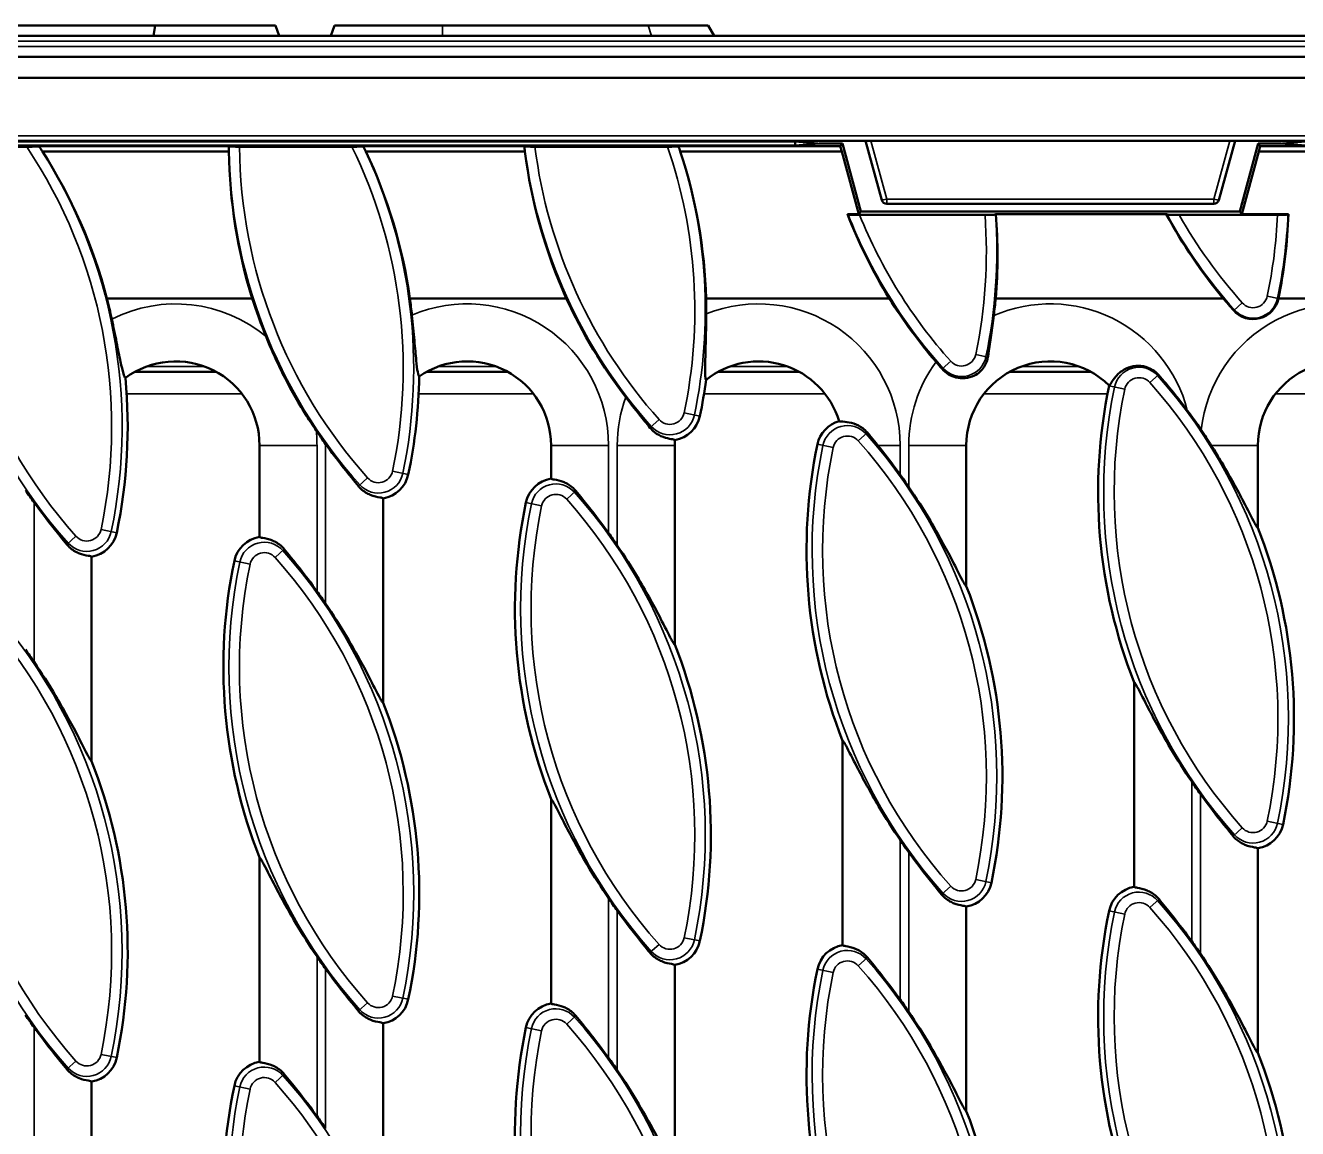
# Model space of a CAD drawing. Header units: millimetres. Extents: x 0 to 1485, y 0 to 1050.
# Drawn here: x 1100.9 to 1222.1, y 471.1 to 576.2 of the extents above; entities that cross this region are included whole.
import ezdxf

# ---------------------------------------------------------------- set-up
doc = ezdxf.new("R2010")
doc.units = ezdxf.units.MM
doc.header["$LTSCALE"] = 2.5
doc.layers.add('Sichtbar (ISO)', color=7, linetype='Continuous', lineweight=50)
doc.layers.add('Sichtbar schmal (ISO)', color=7, linetype='Continuous', lineweight=35)

msp = doc.modelspace()

# ---------------------------------------------------------------- linework, layer by layer
at = {"layer": 'Sichtbar (ISO)'}
for p, q in [((1124.731, 576.179), (1088.687, 576.179)), ((1113.11, 575.179), (1113.261, 576.179)), ((1125.095, 575.179), (1124.731, 576.179)), ((1129.99, 575.179), (1130.354, 576.179)), ((1165.948, 576.179), (1130.354, 576.179)), ((1166.537, 575.179), (1165.948, 576.179)), ((1448.542, 575.179), (448.542, 575.179)), ((1448.542, 573.179), (448.542, 573.179)), ((1448.542, 571.179), (448.542, 571.179)), ((1021.805, 565.179), (1181.279, 565.179)), ((1056.564, 565.127), (1174.233, 565.127)), ((1174.233, 564.732), (1174.233, 565.127)), ((1174.233, 565.127), (1176.41, 564.929)), ((1176.542, 564.941), (1174.233, 564.732)), ((1178.743, 564.941), (1176.542, 564.941)), ((1178.743, 564.941), (1178.542, 564.679)), ((1180.485, 558.441), (1178.743, 564.941)), ((1182.487, 559.546), (1180.933, 565.179)), ((1181.44, 565.18), (1215.645, 565.18)), ((1216.151, 565.179), (1214.597, 559.546)), ((1215.805, 565.179), (1375.279, 565.179)), ((1218.341, 564.941), (1216.599, 558.441)), ((1220.542, 564.941), (1218.341, 564.941)), ((1218.341, 564.941), (1218.542, 564.679)), ((1222.852, 564.732), (1220.542, 564.941)), ((1220.675, 564.929), (1222.852, 565.127)), ((1174.233, 564.732), (1028.852, 564.732)), ((1101.034, 564.627), (1093.793, 564.627)), ((1102.202, 564.679), (1102.196, 564.675)), ((1120.294, 564.679), (1102.202, 564.679)), ((1102.523, 564.179), (1120.301, 564.179)), ((1120.302, 564.675), (1120.294, 564.679)), ((1132.009, 564.627), (1121.298, 564.627)), ((1133.099, 564.679), (1133.093, 564.675)), ((1148.431, 564.679), (1133.099, 564.679)), ((1133.335, 564.179), (1148.495, 564.179)), ((1148.439, 564.675), (1148.431, 564.679)), ((1162.088, 564.627), (1149.449, 564.627)), ((1163.13, 564.679), (1163.124, 564.675)), ((1178.542, 564.679), (1163.13, 564.679)), ((1163.295, 564.179), (1178.676, 564.179)), ((1178.542, 564.679), (1178.676, 564.179)), ((1178.676, 564.179), (1180.301, 558.202)), ((1216.783, 558.202), (1218.408, 564.179)), ((1218.408, 564.179), (1218.542, 564.679)), ((1218.408, 564.179), (1315.829, 564.179)), ((1218.542, 564.679), (1316.052, 564.679)), ((1182.969, 559.179), (1214.115, 559.179)), ((1179.222, 558.202), (1180.301, 558.202)), ((1180.301, 558.202), (1180.485, 558.441)), ((1192.327, 558.127), (1180.373, 558.127)), ((1216.599, 558.441), (1180.485, 558.441)), ((1193.33, 558.179), (1193.323, 558.175)), ((1209.6, 558.202), (1193.366, 558.202)), ((1209.666, 558.175), (1209.655, 558.179)), ((1220.188, 558.127), (1210.833, 558.127)), ((1216.599, 558.441), (1216.783, 558.202)), ((1216.783, 558.202), (1221.233, 558.202)), ((1221.233, 558.202), (1221.187, 558.175)), ((1108.669, 550.179), (1122.515, 550.179)), ((1137.537, 550.179), (1152.439, 550.179)), ((1165.756, 550.179), (1183.207, 550.179)), ((1193.343, 550.179), (1215.02, 550.179)), ((1220.292, 550.179), (1314.794, 550.179)), ((1111.336, 543.179), (1119.082, 543.179)), ((1139.114, 543.179), (1146.86, 543.179)), ((1166.891, 543.179), (1174.637, 543.179)), ((1194.669, 543.179), (1202.415, 543.179)), ((1123.209, 536.179), (1123.209, 527.452)), ((1150.987, 536.179), (1150.987, 533.007)), ((1162.764, 517.215), (1162.764, 536.179)), ((1190.542, 522.771), (1190.542, 536.179)), ((1218.32, 528.326), (1218.32, 536.179)), ((1134.987, 511.659), (1134.987, 531.129)), ((1107.209, 506.104), (1107.209, 525.573)), ((1206.542, 513.588), (1206.542, 494.118)), ((1178.764, 508.032), (1178.764, 488.563)), ((1150.987, 502.477), (1150.987, 483.007)), ((1123.209, 496.921), (1123.209, 477.452)), ((1218.32, 478.326), (1218.32, 497.796)), ((1190.542, 472.771), (1190.542, 492.24)), ((1162.764, 467.215), (1162.764, 486.685)), ((1134.987, 461.659), (1134.987, 481.129)), ((1107.209, 456.104), (1107.209, 475.573))]:
    msp.add_line(p, q, dxfattribs=at)
for centre, radius, start, end in [((1061.137, 537.968), 48.988, 32.34801, 33.04292), ((1169.28, 565.057), 48.988, 180.44209, 181.02694), ((1088.915, 543.523), 48.988, 24.93899, 25.58564), ((1197.058, 570.613), 48.988, 186.95694, 187.54645), ((1116.693, 549.079), 48.988, 17.95353, 18.56935), ((1182.969, 559.679), 0.5, 195.42277, 270), ((1214.115, 559.679), 0.5, 270, 344.57723), ((1061.137, 537.968), 49.075, 12.04481, 14.40825), ((1169.28, 565.057), 49.075, 197.64797, 202.17556), ((1088.915, 543.523), 49.075, 5.9238, 7.79471), ((1197.058, 570.613), 49.075, 204.60582, 217.44438), ((1116.693, 549.079), 49.075, 359.55224, 1.28461), ((1224.836, 576.168), 49.075, 211.97697, 220.75463), ((1144.471, 554.635), 49.075, 352.86321, 354.79115), ((1252.614, 581.724), 49.075, 219.9997, 221.785), ((1217.866, 550.673), 2.475, 221.785, 348.215), ((1172.249, 560.19), 49.075, 348.215, 348.22952), ((1115.209, 536.179), 8, 0, 126.65347), ((1142.987, 536.179), 8, 0, 124.79339), ((1170.764, 536.179), 8, 16.77438, 128.76618), ((1198.542, 536.179), 8, 45.45113, 180), ((1226.32, 536.179), 8, 52.77023, 180), ((1061.137, 537.968), 49.513, 348.215, 5.36497), ((1088.915, 543.523), 49.513, 348.215, 359.10369), ((1116.693, 549.079), 49.513, 348.215, 352.26714), ((1252.614, 531.724), 49.513, 168.215, 201.48707), ((1206.996, 541.241), 2.913, 167.32634, 168.215), ((1172.249, 510.19), 49.075, 34.02211, 36.68994), ((1162.311, 539.561), 2.913, 279.2831, 348.215), ((1179.218, 535.686), 2.913, 105.82209, 168.215), ((1169.28, 565.057), 49.075, 214.03523, 215.86531), ((1170.764, 536.179), 8, 176.36029, 180), ((1224.836, 526.168), 49.513, 168.215, 201.48707), ((1134.533, 534.006), 2.913, 278.9616, 348.215), ((1144.471, 504.635), 49.075, 34.18932, 35.86414), ((1151.44, 530.13), 2.913, 98.9616, 168.215), ((1141.502, 559.502), 49.075, 214.18932, 215.86414), ((1197.058, 520.613), 49.513, 168.215, 201.48707), ((1106.755, 528.45), 2.913, 278.9616, 348.215), ((1123.663, 524.575), 2.913, 98.9616, 168.215), ((1116.693, 499.079), 49.075, 34.18932, 35.86414), ((1172.249, 510.19), 49.513, 348.215, 21.48707), ((1169.28, 515.057), 49.513, 168.215, 201.48707), ((1144.471, 504.635), 49.513, 348.215, 21.48707), ((1088.915, 493.523), 49.075, 34.18932, 35.86414), ((1061.137, 487.968), 49.075, 34.18932, 35.86414), ((1116.693, 499.079), 49.513, 348.215, 21.48707), ((1088.915, 493.523), 49.513, 348.215, 21.48707), ((1061.137, 487.968), 49.513, 348.215, 21.48707), ((1252.614, 531.724), 49.075, 214.18932, 215.86414), ((1217.866, 500.673), 2.913, 278.9616, 348.215), ((1224.836, 526.168), 49.075, 214.18932, 215.86414), ((1190.089, 495.117), 2.913, 278.9616, 348.215), ((1206.996, 491.241), 2.913, 98.9616, 168.215), ((1197.058, 520.613), 49.075, 214.18932, 215.86414), ((1252.614, 481.724), 49.513, 168.215, 201.48707), ((1162.311, 489.561), 2.913, 278.9616, 348.215), ((1179.218, 485.686), 2.913, 98.9616, 168.215), ((1172.249, 460.19), 49.075, 34.18932, 35.86414), ((1169.28, 515.057), 49.075, 214.18932, 215.86414), ((1224.836, 476.168), 49.513, 168.215, 201.48707), ((1134.533, 484.006), 2.913, 278.9616, 348.215), ((1151.44, 480.13), 2.913, 98.9616, 168.215), ((1144.471, 454.635), 49.075, 34.18932, 35.86414), ((1141.502, 509.502), 49.075, 214.18932, 215.86414), ((1197.058, 470.613), 49.513, 168.215, 201.48707), ((1106.755, 478.45), 2.913, 278.9616, 348.215), ((1116.693, 449.079), 49.075, 34.18932, 35.86414), ((1172.249, 460.19), 49.513, 348.215, 21.48707), ((1123.663, 474.575), 2.913, 98.9616, 168.215), ((1169.28, 465.057), 49.513, 168.215, 200.35163), ((1144.471, 454.635), 49.513, 348.215, 21.48707), ((1088.915, 443.523), 49.075, 34.18932, 35.86414)]:
    msp.add_arc(centre, radius, start, end, dxfattribs=at)
for centre, major_axis, start_param, end_param in [((1061.137, 537.661), (0, 49.153), 4.9699083, 5.2822389), ((1169.28, 564.751), (0, -48.984), 4.7240639, 5.0144434), ((1088.915, 543.217), (0, 49.119), 4.8546212, 5.1533156), ((1197.058, 570.307), (0, -48.949), 4.8379018, 5.1361524), ((1116.693, 548.772), (0, 49.084), 4.7410569, 5.0316765), ((1224.836, 575.863), (0, -48.915), 5.0817922, 5.2651826), ((1144.471, 554.328), (0, 49.049), 4.6277026, 4.791444), ((1252.614, 581.418), (0, -48.88), 5.2073271, 5.4057186), ((1172.249, 559.884), (0, 49.014), 4.5130771, 4.6780611)]:
    msp.add_ellipse(centre, major_axis=major_axis, ratio=0.9999805, start_param=start_param, end_param=end_param, dxfattribs=at)
for points in [[(1181.279, 565.179), (1181.332, 565.179), (1181.387, 565.18), (1181.44, 565.18)], [(1215.645, 565.18), (1215.697, 565.18), (1215.752, 565.179), (1215.805, 565.179)], [(1180.373, 558.127), (1180.332, 558.127), (1180.288, 558.127), (1180.244, 558.127)], [(1188.239, 543.464), (1188.047, 543.684), (1187.854, 543.907), (1187.661, 544.131)], [(1208.85, 542.898), (1209.845, 541.778), (1210.745, 540.66), (1211.601, 539.512)], [(1212.923, 537.648), (1213.252, 537.161), (1213.573, 536.673), (1213.887, 536.179)], [(1129.601, 536.179), (1129.571, 536.221), (1129.54, 536.263), (1129.51, 536.305)]]:
    msp.add_open_spline(points, degree=3, dxfattribs=at)
for points, knots in [([(1102.196, 564.675), (1102.189, 564.67), (1102.164, 564.665), (1102.08, 564.654), (1101.992, 564.648), (1101.797, 564.639), (1101.653, 564.634), (1101.376, 564.629), (1101.191, 564.627), (1101.034, 564.627)], [0.00843358, 0.00843358, 0.00843358, 0.00843358, 0.03493873, 0.03493873, 0.07254379, 0.07254379, 0.11454317, 0.11454317, 0.16149492, 0.16149492, 0.16149492, 0.16149492]), ([(1121.298, 564.627), (1121.175, 564.627), (1121.03, 564.628), (1120.802, 564.633), (1120.679, 564.638), (1120.504, 564.647), (1120.422, 564.653), (1120.338, 564.664), (1120.311, 564.669), (1120.302, 564.675)], [0.44457958, 0.44457958, 0.44457958, 0.44457958, 0.48159077, 0.48159077, 0.51863535, 0.51863535, 0.55570978, 0.55570978, 0.58435615, 0.58435615, 0.58435615, 0.58435615]), ([(1133.093, 564.675), (1133.086, 564.67), (1133.061, 564.664), (1132.978, 564.654), (1132.893, 564.647), (1132.708, 564.638), (1132.573, 564.634), (1132.318, 564.628), (1132.151, 564.627), (1132.009, 564.627)], [0.00843613, 0.00843613, 0.00843613, 0.00843613, 0.03581919, 0.03581919, 0.07308382, 0.07308382, 0.11281589, 0.11281589, 0.15533066, 0.15533066, 0.15533066, 0.15533066]), ([(1149.449, 564.627), (1149.324, 564.627), (1149.178, 564.628), (1148.947, 564.633), (1148.822, 564.638), (1148.645, 564.647), (1148.562, 564.653), (1148.477, 564.664), (1148.449, 564.669), (1148.439, 564.675)], [0.44601918, 0.44601918, 0.44601918, 0.44601918, 0.4834233, 0.4834233, 0.52082212, 0.52082212, 0.5580742, 0.5580742, 0.58664246, 0.58664246, 0.58664246, 0.58664246]), ([(1163.124, 564.675), (1163.116, 564.669), (1163.091, 564.664), (1163.008, 564.654), (1162.925, 564.647), (1162.746, 564.638), (1162.618, 564.634), (1162.377, 564.628), (1162.221, 564.627), (1162.088, 564.627)], [0.00843851, 0.00843851, 0.00843851, 0.00843851, 0.03642267, 0.03642267, 0.07349263, 0.07349263, 0.11179397, 0.11179397, 0.15154273, 0.15154273, 0.15154273, 0.15154273]), ([(1180.244, 558.127), (1180.142, 558.128), (1180.037, 558.129), (1179.825, 558.134), (1179.69, 558.138), (1179.501, 558.147), (1179.412, 558.154), (1179.322, 558.164), (1179.292, 558.17), (1179.281, 558.175)], [0.47374256, 0.47374256, 0.47374256, 0.47374256, 0.50228384, 0.50228384, 0.54206107, 0.54206107, 0.58008593, 0.58008593, 0.60790764, 0.60790764, 0.60790764, 0.60790764]), ([(1193.323, 558.175), (1193.314, 558.169), (1193.288, 558.164), (1193.204, 558.153), (1193.122, 558.147), (1192.948, 558.138), (1192.825, 558.133), (1192.597, 558.128), (1192.451, 558.127), (1192.327, 558.127)], [0.00844319, 0.00844319, 0.00844319, 0.00844319, 0.0370523, 0.0370523, 0.07405661, 0.07405661, 0.111089, 0.111089, 0.14821782, 0.14821782, 0.14821782, 0.14821782]), ([(1210.833, 558.127), (1210.685, 558.127), (1210.51, 558.128), (1210.241, 558.134), (1210.097, 558.138), (1209.897, 558.148), (1209.803, 558.154), (1209.709, 558.164), (1209.679, 558.17), (1209.666, 558.175)], [0.47679973, 0.47679973, 0.47679973, 0.47679973, 0.52117816, 0.52117816, 0.56312573, 0.56312573, 0.60176508, 0.60176508, 0.62890765, 0.62890765, 0.62890765, 0.62890765]), ([(1221.187, 558.175), (1221.178, 558.169), (1221.151, 558.164), (1221.067, 558.153), (1220.984, 558.147), (1220.809, 558.138), (1220.685, 558.133), (1220.457, 558.128), (1220.311, 558.127), (1220.188, 558.127)], [0.00844532, 0.00844532, 0.00844532, 0.00844532, 0.03708472, 0.03708472, 0.07420155, 0.07420155, 0.11130863, 0.11130863, 0.14836656, 0.14836656, 0.14836656, 0.14836656]), ([(1109.132, 548.209), (1109.293, 547.454), (1109.448, 546.704), (1109.729, 545.316), (1109.855, 544.683), (1110.067, 543.686), (1110.156, 543.3), (1110.311, 542.773), (1110.377, 542.625), (1110.433, 542.597)], [-0.83944859, -0.83944859, -0.83944859, -0.83944859, -0.60828875, -0.60828875, -0.38181544, -0.38181544, -0.18495078, -0.18495078, 0, 0, 0, 0]), ([(1137.728, 548.588), (1137.771, 548.174), (1137.813, 547.761), (1137.891, 546.949), (1137.928, 546.551), (1138.027, 545.464), (1138.085, 544.813), (1138.186, 543.816), (1138.231, 543.436), (1138.324, 542.923), (1138.371, 542.779), (1138.422, 542.749)], [-0.84771575, -0.84771575, -0.84771575, -0.84771575, -0.72308485, -0.72308485, -0.59820571, -0.59820571, -0.36768635, -0.36768635, -0.17591504, -0.17591504, 0, 0, 0, 0]), ([(1165.767, 548.696), (1165.762, 548.169), (1165.755, 547.645), (1165.737, 546.624), (1165.725, 546.128), (1165.693, 544.912), (1165.673, 544.256), (1165.66, 543.342), (1165.66, 543.004), (1165.69, 542.565), (1165.715, 542.443), (1165.755, 542.417)], [-0.83977515, -0.83977515, -0.83977515, -0.83977515, -0.69544149, -0.69544149, -0.55146659, -0.55146659, -0.32238589, -0.32238589, -0.14930156, -0.14930156, 0, 0, 0, 0]), ([(1193.166, 548.538), (1193.087, 547.909), (1193.003, 547.283), (1192.833, 546.089), (1192.746, 545.519), (1192.639, 544.844), (1192.618, 544.718), (1192.598, 544.593)], [-0.53747528, -0.53747528, -0.53747528, -0.53747528, -0.384724, -0.384724, -0.23855347, -0.23855347, -0.2038888, -0.2038888, -0.2038888, -0.2038888]), ([(1128.612, 537.59), (1128.3, 538.051), (1127.994, 538.519), (1127.425, 539.419), (1127.156, 539.859), (1126.544, 540.9), (1126.217, 541.484), (1125.561, 542.725), (1125.256, 543.337), (1124.555, 544.825), (1124.186, 545.674), (1123.835, 546.534)], [-0.99820779, -0.99820779, -0.99820779, -0.99820779, -0.83331387, -0.83331387, -0.68274343, -0.68274343, -0.48216198, -0.48216198, -0.2785039, -0.2785039, 0, 0, 0, 0]), ([(1192.598, 544.593), (1192.575, 544.451), (1192.539, 544.309), (1192.429, 543.996), (1192.347, 543.823), (1192.134, 543.493), (1192.007, 543.34), (1191.694, 543.052), (1191.516, 542.93), (1191.043, 542.69), (1190.733, 542.603), (1190.132, 542.554), (1189.844, 542.577), (1189.321, 542.71), (1189.084, 542.808), (1188.631, 543.08), (1188.421, 543.254), (1188.239, 543.463), (1188.239, 543.463), (1188.239, 543.464)], [-0.72077192, -0.72077192, -0.72077192, -0.72077192, -0.66846767, -0.66846767, -0.60254602, -0.60254602, -0.53654415, -0.53654415, -0.46444917, -0.46444917, -0.35613306, -0.35613306, -0.2608584, -0.2608584, -0.17875873, -0.17875873, -0.09496697, -0.09496697, -0.09481806, -0.09481806, -0.09481806, -0.09481806]), ([(1204.154, 541.88), (1204.211, 541.9), (1204.285, 542.024), (1204.466, 542.314), (1204.599, 542.526), (1205.001, 542.985), (1205.257, 543.212), (1205.844, 543.546), (1206.142, 543.657), (1206.765, 543.768), (1207.09, 543.771), (1207.735, 543.648), (1208.042, 543.528), (1208.517, 543.224), (1208.695, 543.072), (1208.85, 542.898)], [-0.84787272, -0.84787272, -0.84787272, -0.84787272, -0.74628622, -0.74628622, -0.62471501, -0.62471501, -0.50102747, -0.50102747, -0.39652118, -0.39652118, -0.29431906, -0.29431906, -0.19487339, -0.19487339, -0.12467556, -0.12467556, -0.12467556, -0.12467556]), ([(1160.408, 537.861), (1160.084, 538.256), (1159.748, 538.67), (1158.973, 539.641), (1158.532, 540.205), (1158.095, 540.776)], [-0.38546058, -0.38546058, -0.38546058, -0.38546058, -0.2155039, -0.2155039, 0, 0, 0, 0]), ([(1178.424, 538.488), (1178.503, 538.447), (1178.703, 538.448), (1179.223, 538.403), (1179.52, 538.362), (1180.128, 538.156), (1180.414, 538.014), (1180.837, 537.692), (1180.988, 537.551), (1181.124, 537.389)], [-0.59336307, -0.59336307, -0.59336307, -0.59336307, -0.44532861, -0.44532861, -0.31559513, -0.31559513, -0.20247926, -0.20247926, -0.13438632, -0.13438632, -0.13438632, -0.13438632]), ([(1162.781, 536.687), (1162.732, 536.728), (1162.603, 536.752), (1162.229, 536.82), (1161.961, 536.87), (1161.388, 537.083), (1161.107, 537.228), (1160.685, 537.559), (1160.538, 537.702), (1160.408, 537.861)], [-0.5550887, -0.5550887, -0.5550887, -0.5550887, -0.44604874, -0.44604874, -0.31965446, -0.31965446, -0.20692981, -0.20692981, -0.13951763, -0.13951763, -0.13951763, -0.13951763]), ([(1181.124, 537.389), (1181.246, 537.243), (1181.369, 537.095), (1181.699, 536.694), (1181.906, 536.439), (1182.114, 536.179)], [-0.16398757, -0.16398757, -0.16398757, -0.16398757, -0.10303818, -0.10303818, 0, 0, 0, 0]), ([(1132.624, 532.3), (1132.418, 532.549), (1132.207, 532.808), (1131.284, 533.946), (1130.549, 534.891), (1129.797, 535.91), (1129.699, 536.044), (1129.601, 536.179)], [0.63592099, 0.63592099, 0.63592099, 0.63592099, 0.73601981, 0.73601981, 1.06711662, 1.06711662, 1.11633714, 1.11633714, 1.11633714, 1.11633714]), ([(1182.114, 536.179), (1182.709, 535.434), (1183.311, 534.653), (1183.984, 533.741), (1184.113, 533.565), (1184.242, 533.386)], [0.79100906, 0.79100906, 0.79100906, 0.79100906, 1.06711662, 1.06711662, 1.13164015, 1.13164015, 1.13164015, 1.13164015]), ([(1213.887, 536.179), (1214.231, 535.639), (1214.57, 535.089), (1215.675, 533.232), (1216.382, 531.927), (1217.335, 530.086), (1217.735, 529.279), (1218.074, 528.658), (1218.148, 528.529), (1218.259, 528.365), (1218.298, 528.324), (1218.32, 528.326)], [3.7439452, 3.7439452, 3.7439452, 3.7439452, 3.9247289, 3.9247289, 4.355561, 4.355561, 4.6258932, 4.6258932, 4.7021961, 4.7021961, 4.7731285, 4.7731285, 4.7731285, 4.7731285]), ([(1134.987, 531.129), (1134.944, 531.164), (1134.837, 531.188), (1134.447, 531.261), (1134.117, 531.32), (1133.617, 531.53), (1133.465, 531.605), (1133.157, 531.797), (1133.002, 531.916), (1132.783, 532.121), (1132.702, 532.206), (1132.624, 532.3)], [1.75499496, 1.75499496, 1.75499496, 1.75499496, 1.89264701, 1.89264701, 2.07209446, 2.07209446, 2.13653076, 2.13653076, 2.20096706, 2.20096706, 2.2396712, 2.2396712, 2.2396712, 2.2396712]), ([(1150.987, 533.007), (1151.029, 532.973), (1151.137, 532.948), (1151.527, 532.875), (1151.856, 532.816), (1152.356, 532.606), (1152.508, 532.531), (1152.816, 532.339), (1152.971, 532.221), (1153.19, 532.016), (1153.271, 531.93), (1153.349, 531.836)], [1.75499496, 1.75499496, 1.75499496, 1.75499496, 1.89264701, 1.89264701, 2.07209446, 2.07209446, 2.13653076, 2.13653076, 2.20096706, 2.20096706, 2.2396712, 2.2396712, 2.2396712, 2.2396712]), ([(1185.065, 532.211), (1185.76, 531.188), (1186.464, 530.084), (1187.897, 527.677), (1188.604, 526.372), (1189.557, 524.531), (1189.958, 523.723), (1190.296, 523.102), (1190.37, 522.974), (1190.481, 522.81), (1190.521, 522.769), (1190.542, 522.771)], [3.5624746, 3.5624746, 3.5624746, 3.5624746, 3.9247289, 3.9247289, 4.355561, 4.355561, 4.6258932, 4.6258932, 4.7021961, 4.7021961, 4.7731285, 4.7731285, 4.7731285, 4.7731285]), ([(1153.349, 531.836), (1153.555, 531.587), (1153.767, 531.329), (1154.69, 530.19), (1155.424, 529.245), (1156.206, 528.185), (1156.335, 528.009), (1156.464, 527.83)], [0.63592099, 0.63592099, 0.63592099, 0.63592099, 0.73601981, 0.73601981, 1.06711662, 1.06711662, 1.13164015, 1.13164015, 1.13164015, 1.13164015]), ([(1104.847, 526.745), (1104.641, 526.994), (1104.429, 527.252), (1103.506, 528.391), (1102.772, 529.335), (1101.989, 530.396), (1101.861, 530.572), (1101.732, 530.75)], [0.63592099, 0.63592099, 0.63592099, 0.63592099, 0.73601981, 0.73601981, 1.06711662, 1.06711662, 1.13164015, 1.13164015, 1.13164015, 1.13164015]), ([(1123.209, 527.452), (1123.252, 527.417), (1123.359, 527.393), (1123.749, 527.319), (1124.078, 527.261), (1124.578, 527.051), (1124.73, 526.976), (1125.038, 526.783), (1125.193, 526.665), (1125.412, 526.46), (1125.493, 526.374), (1125.571, 526.28)], [1.75499496, 1.75499496, 1.75499496, 1.75499496, 1.89264701, 1.89264701, 2.07209446, 2.07209446, 2.13653076, 2.13653076, 2.20096706, 2.20096706, 2.2396712, 2.2396712, 2.2396712, 2.2396712]), ([(1107.209, 525.573), (1107.166, 525.608), (1107.059, 525.632), (1106.669, 525.706), (1106.34, 525.764), (1105.84, 525.975), (1105.688, 526.049), (1105.38, 526.242), (1105.224, 526.36), (1105.006, 526.565), (1104.924, 526.651), (1104.847, 526.745)], [1.75499496, 1.75499496, 1.75499496, 1.75499496, 1.89264701, 1.89264701, 2.07209446, 2.07209446, 2.13653076, 2.13653076, 2.20096706, 2.20096706, 2.2396712, 2.2396712, 2.2396712, 2.2396712]), ([(1125.571, 526.28), (1125.777, 526.031), (1125.989, 525.773), (1126.912, 524.635), (1127.646, 523.69), (1128.428, 522.629), (1128.557, 522.453), (1128.686, 522.275)], [0.63592099, 0.63592099, 0.63592099, 0.63592099, 0.73601981, 0.73601981, 1.06711662, 1.06711662, 1.13164015, 1.13164015, 1.13164015, 1.13164015]), ([(1157.287, 526.656), (1157.982, 525.632), (1158.687, 524.529), (1160.119, 522.121), (1160.827, 520.816), (1161.779, 518.975), (1162.18, 518.167), (1162.519, 517.546), (1162.592, 517.418), (1162.703, 517.254), (1162.743, 517.213), (1162.764, 517.215)], [3.5624746, 3.5624746, 3.5624746, 3.5624746, 3.9247289, 3.9247289, 4.355561, 4.355561, 4.6258932, 4.6258932, 4.7021961, 4.7021961, 4.7731285, 4.7731285, 4.7731285, 4.7731285]), ([(1129.509, 521.1), (1130.205, 520.077), (1130.909, 518.973), (1132.342, 516.566), (1133.049, 515.261), (1134.001, 513.419), (1134.402, 512.612), (1134.741, 511.991), (1134.814, 511.863), (1134.926, 511.699), (1134.965, 511.658), (1134.987, 511.659)], [3.5624746, 3.5624746, 3.5624746, 3.5624746, 3.9247289, 3.9247289, 4.355561, 4.355561, 4.6258932, 4.6258932, 4.7021961, 4.7021961, 4.7731285, 4.7731285, 4.7731285, 4.7731285]), ([(1101.732, 515.545), (1102.427, 514.521), (1103.131, 513.418), (1104.564, 511.01), (1105.271, 509.705), (1106.224, 507.864), (1106.624, 507.056), (1106.963, 506.435), (1107.037, 506.307), (1107.148, 506.143), (1107.187, 506.102), (1107.209, 506.104)], [3.5624746, 3.5624746, 3.5624746, 3.5624746, 3.9247289, 3.9247289, 4.355561, 4.355561, 4.6258932, 4.6258932, 4.7021961, 4.7021961, 4.7731285, 4.7731285, 4.7731285, 4.7731285]), ([(1212.019, 504.147), (1211.324, 505.171), (1210.62, 506.274), (1209.187, 508.682), (1208.48, 509.987), (1207.528, 511.828), (1207.127, 512.635), (1206.788, 513.256), (1206.714, 513.385), (1206.603, 513.549), (1206.564, 513.59), (1206.542, 513.588)], [3.5624746, 3.5624746, 3.5624746, 3.5624746, 3.9247289, 3.9247289, 4.355561, 4.355561, 4.6258932, 4.6258932, 4.7021961, 4.7021961, 4.7731285, 4.7731285, 4.7731285, 4.7731285]), ([(1184.242, 498.592), (1183.546, 499.615), (1182.842, 500.719), (1181.41, 503.126), (1180.702, 504.431), (1179.75, 506.272), (1179.349, 507.08), (1179.01, 507.701), (1178.937, 507.829), (1178.826, 507.993), (1178.786, 508.034), (1178.764, 508.032)], [3.5624746, 3.5624746, 3.5624746, 3.5624746, 3.9247289, 3.9247289, 4.355561, 4.355561, 4.6258932, 4.6258932, 4.7021961, 4.7021961, 4.7731285, 4.7731285, 4.7731285, 4.7731285]), ([(1215.958, 498.967), (1215.752, 499.216), (1215.54, 499.474), (1214.617, 500.613), (1213.883, 501.558), (1213.1, 502.618), (1212.972, 502.794), (1212.843, 502.973)], [0.63592099, 0.63592099, 0.63592099, 0.63592099, 0.73601981, 0.73601981, 1.06711662, 1.06711662, 1.13164015, 1.13164015, 1.13164015, 1.13164015]), ([(1156.464, 493.036), (1155.769, 494.059), (1155.064, 495.163), (1153.632, 497.571), (1152.924, 498.876), (1151.972, 500.717), (1151.571, 501.524), (1151.232, 502.145), (1151.159, 502.274), (1151.048, 502.438), (1151.008, 502.478), (1150.987, 502.477)], [3.5624746, 3.5624746, 3.5624746, 3.5624746, 3.9247289, 3.9247289, 4.355561, 4.355561, 4.6258932, 4.6258932, 4.7021961, 4.7021961, 4.7731285, 4.7731285, 4.7731285, 4.7731285]), ([(1218.32, 497.796), (1218.277, 497.83), (1218.17, 497.855), (1217.78, 497.928), (1217.451, 497.987), (1216.951, 498.197), (1216.799, 498.272), (1216.491, 498.464), (1216.335, 498.582), (1216.117, 498.787), (1216.035, 498.873), (1215.958, 498.967)], [1.75499496, 1.75499496, 1.75499496, 1.75499496, 1.89264701, 1.89264701, 2.07209446, 2.07209446, 2.13653076, 2.13653076, 2.20096706, 2.20096706, 2.2396712, 2.2396712, 2.2396712, 2.2396712]), ([(1128.686, 487.481), (1127.991, 488.504), (1127.287, 489.607), (1125.854, 492.015), (1125.147, 493.32), (1124.194, 495.161), (1123.793, 495.969), (1123.455, 496.59), (1123.381, 496.718), (1123.27, 496.882), (1123.231, 496.923), (1123.209, 496.921)], [3.5624746, 3.5624746, 3.5624746, 3.5624746, 3.9247289, 3.9247289, 4.355561, 4.355561, 4.6258932, 4.6258932, 4.7021961, 4.7021961, 4.7731285, 4.7731285, 4.7731285, 4.7731285]), ([(1188.18, 493.411), (1187.974, 493.661), (1187.762, 493.919), (1186.839, 495.057), (1186.105, 496.002), (1185.323, 497.062), (1185.194, 497.238), (1185.065, 497.417)], [0.63592099, 0.63592099, 0.63592099, 0.63592099, 0.73601981, 0.73601981, 1.06711662, 1.06711662, 1.13164015, 1.13164015, 1.13164015, 1.13164015]), ([(1190.542, 492.24), (1190.499, 492.275), (1190.392, 492.299), (1190.002, 492.373), (1189.673, 492.431), (1189.173, 492.641), (1189.021, 492.716), (1188.713, 492.908), (1188.558, 493.027), (1188.339, 493.232), (1188.258, 493.317), (1188.18, 493.411)], [1.75499496, 1.75499496, 1.75499496, 1.75499496, 1.89264701, 1.89264701, 2.07209446, 2.07209446, 2.13653076, 2.13653076, 2.20096706, 2.20096706, 2.2396712, 2.2396712, 2.2396712, 2.2396712]), ([(1206.542, 494.118), (1206.585, 494.084), (1206.692, 494.059), (1207.082, 493.986), (1207.411, 493.927), (1207.912, 493.717), (1208.064, 493.642), (1208.371, 493.45), (1208.527, 493.332), (1208.745, 493.127), (1208.827, 493.041), (1208.905, 492.947)], [1.75499496, 1.75499496, 1.75499496, 1.75499496, 1.89264701, 1.89264701, 2.07209446, 2.07209446, 2.13653076, 2.13653076, 2.20096706, 2.20096706, 2.2396712, 2.2396712, 2.2396712, 2.2396712]), ([(1208.905, 492.947), (1209.111, 492.698), (1209.322, 492.44), (1210.245, 491.301), (1210.98, 490.356), (1211.762, 489.296), (1211.89, 489.12), (1212.019, 488.942)], [0.63592099, 0.63592099, 0.63592099, 0.63592099, 0.73601981, 0.73601981, 1.06711662, 1.06711662, 1.13164015, 1.13164015, 1.13164015, 1.13164015]), ([(1160.402, 487.856), (1160.196, 488.105), (1159.984, 488.363), (1159.062, 489.502), (1158.327, 490.447), (1157.545, 491.507), (1157.416, 491.683), (1157.287, 491.861)], [0.63592099, 0.63592099, 0.63592099, 0.63592099, 0.73601981, 0.73601981, 1.06711662, 1.06711662, 1.13164015, 1.13164015, 1.13164015, 1.13164015]), ([(1178.764, 488.563), (1178.807, 488.528), (1178.914, 488.504), (1179.304, 488.43), (1179.634, 488.372), (1180.134, 488.162), (1180.286, 488.087), (1180.594, 487.895), (1180.749, 487.776), (1180.968, 487.571), (1181.049, 487.485), (1181.127, 487.392)], [1.75499496, 1.75499496, 1.75499496, 1.75499496, 1.89264701, 1.89264701, 2.07209446, 2.07209446, 2.13653076, 2.13653076, 2.20096706, 2.20096706, 2.2396712, 2.2396712, 2.2396712, 2.2396712]), ([(1162.764, 486.685), (1162.722, 486.719), (1162.614, 486.744), (1162.225, 486.817), (1161.895, 486.875), (1161.395, 487.086), (1161.243, 487.16), (1160.935, 487.353), (1160.78, 487.471), (1160.561, 487.676), (1160.48, 487.762), (1160.402, 487.856)], [1.75499496, 1.75499496, 1.75499496, 1.75499496, 1.89264701, 1.89264701, 2.07209446, 2.07209446, 2.13653076, 2.13653076, 2.20096706, 2.20096706, 2.2396712, 2.2396712, 2.2396712, 2.2396712]), ([(1181.127, 487.392), (1181.333, 487.142), (1181.545, 486.884), (1182.467, 485.746), (1183.202, 484.801), (1183.984, 483.741), (1184.113, 483.565), (1184.242, 483.386)], [0.63592099, 0.63592099, 0.63592099, 0.63592099, 0.73601981, 0.73601981, 1.06711662, 1.06711662, 1.13164015, 1.13164015, 1.13164015, 1.13164015]), ([(1212.843, 487.767), (1213.538, 486.743), (1214.242, 485.64), (1215.675, 483.232), (1216.382, 481.927), (1217.335, 480.086), (1217.735, 479.279), (1218.074, 478.658), (1218.148, 478.529), (1218.259, 478.365), (1218.298, 478.324), (1218.32, 478.326)], [3.5624746, 3.5624746, 3.5624746, 3.5624746, 3.9247289, 3.9247289, 4.355561, 4.355561, 4.6258932, 4.6258932, 4.7021961, 4.7021961, 4.7731285, 4.7731285, 4.7731285, 4.7731285]), ([(1132.624, 482.3), (1132.418, 482.549), (1132.207, 482.808), (1131.284, 483.946), (1130.549, 484.891), (1129.767, 485.951), (1129.639, 486.127), (1129.509, 486.306)], [0.63592099, 0.63592099, 0.63592099, 0.63592099, 0.73601981, 0.73601981, 1.06711662, 1.06711662, 1.13164015, 1.13164015, 1.13164015, 1.13164015]), ([(1150.987, 483.007), (1151.029, 482.973), (1151.137, 482.948), (1151.527, 482.875), (1151.856, 482.816), (1152.356, 482.606), (1152.508, 482.531), (1152.816, 482.339), (1152.971, 482.221), (1153.19, 482.016), (1153.271, 481.93), (1153.349, 481.836)], [1.75499496, 1.75499496, 1.75499496, 1.75499496, 1.89264701, 1.89264701, 2.07209446, 2.07209446, 2.13653076, 2.13653076, 2.20096706, 2.20096706, 2.2396712, 2.2396712, 2.2396712, 2.2396712]), ([(1134.987, 481.129), (1134.944, 481.164), (1134.837, 481.188), (1134.447, 481.261), (1134.117, 481.32), (1133.617, 481.53), (1133.465, 481.605), (1133.157, 481.797), (1133.002, 481.916), (1132.783, 482.121), (1132.702, 482.206), (1132.624, 482.3)], [1.75499496, 1.75499496, 1.75499496, 1.75499496, 1.89264701, 1.89264701, 2.07209446, 2.07209446, 2.13653076, 2.13653076, 2.20096706, 2.20096706, 2.2396712, 2.2396712, 2.2396712, 2.2396712]), ([(1153.349, 481.836), (1153.555, 481.587), (1153.767, 481.329), (1154.69, 480.19), (1155.424, 479.245), (1156.206, 478.185), (1156.335, 478.009), (1156.464, 477.83)], [0.63592099, 0.63592099, 0.63592099, 0.63592099, 0.73601981, 0.73601981, 1.06711662, 1.06711662, 1.13164015, 1.13164015, 1.13164015, 1.13164015]), ([(1185.065, 482.211), (1185.76, 481.188), (1186.464, 480.084), (1187.897, 477.677), (1188.604, 476.372), (1189.557, 474.531), (1189.958, 473.723), (1190.296, 473.102), (1190.37, 472.974), (1190.481, 472.81), (1190.521, 472.769), (1190.542, 472.771)], [3.5624746, 3.5624746, 3.5624746, 3.5624746, 3.9247289, 3.9247289, 4.355561, 4.355561, 4.6258932, 4.6258932, 4.7021961, 4.7021961, 4.7731285, 4.7731285, 4.7731285, 4.7731285]), ([(1104.847, 476.745), (1104.641, 476.994), (1104.429, 477.252), (1103.506, 478.391), (1102.772, 479.335), (1101.989, 480.396), (1101.861, 480.572), (1101.732, 480.75)], [0.63592099, 0.63592099, 0.63592099, 0.63592099, 0.73601981, 0.73601981, 1.06711662, 1.06711662, 1.13164015, 1.13164015, 1.13164015, 1.13164015]), ([(1107.209, 475.573), (1107.166, 475.608), (1107.059, 475.632), (1106.669, 475.706), (1106.34, 475.764), (1105.84, 475.975), (1105.688, 476.049), (1105.38, 476.242), (1105.224, 476.36), (1105.006, 476.565), (1104.924, 476.651), (1104.847, 476.745)], [1.75499496, 1.75499496, 1.75499496, 1.75499496, 1.89264701, 1.89264701, 2.07209446, 2.07209446, 2.13653076, 2.13653076, 2.20096706, 2.20096706, 2.2396712, 2.2396712, 2.2396712, 2.2396712]), ([(1123.209, 477.452), (1123.252, 477.417), (1123.359, 477.393), (1123.749, 477.319), (1124.078, 477.261), (1124.578, 477.051), (1124.73, 476.976), (1125.038, 476.783), (1125.193, 476.665), (1125.412, 476.46), (1125.493, 476.374), (1125.571, 476.28)], [1.75499496, 1.75499496, 1.75499496, 1.75499496, 1.89264701, 1.89264701, 2.07209446, 2.07209446, 2.13653076, 2.13653076, 2.20096706, 2.20096706, 2.2396712, 2.2396712, 2.2396712, 2.2396712]), ([(1157.287, 476.656), (1157.982, 475.632), (1158.687, 474.529), (1160.119, 472.121), (1160.827, 470.816), (1161.779, 468.975), (1162.18, 468.167), (1162.519, 467.546), (1162.592, 467.418), (1162.703, 467.254), (1162.743, 467.213), (1162.764, 467.215)], [3.5624746, 3.5624746, 3.5624746, 3.5624746, 3.9247289, 3.9247289, 4.355561, 4.355561, 4.6258932, 4.6258932, 4.7021961, 4.7021961, 4.7731285, 4.7731285, 4.7731285, 4.7731285]), ([(1125.571, 476.28), (1125.777, 476.031), (1125.989, 475.773), (1126.912, 474.635), (1127.646, 473.69), (1128.428, 472.629), (1128.557, 472.453), (1128.686, 472.275)], [0.63592099, 0.63592099, 0.63592099, 0.63592099, 0.73601981, 0.73601981, 1.06711662, 1.06711662, 1.13164015, 1.13164015, 1.13164015, 1.13164015])]:
    msp.add_open_spline(points, degree=3, knots=knots, dxfattribs=at)
for points, weights in [([(1179.281, 558.175), (1179.251, 558.188), (1179.222, 558.202)], [1, 1.00000007994, 1]), ([(1193.366, 558.202), (1193.348, 558.19), (1193.33, 558.179)], [1.00000143278, 1.00000076321, 1]), ([(1209.655, 558.179), (1209.628, 558.19), (1209.6, 558.202)], [1, 1.00000098271, 1.00000184436])]:
    msp.add_rational_spline(points, weights, degree=2, dxfattribs=at)
at = {"layer": 'Sichtbar schmal (ISO)'}
for p, q in [((1140.65, 575.179), (1140.65, 576.179)), ((1160.55, 575.179), (1160.225, 576.179)), ((448.542, 574.679), (1448.542, 574.679)), ((1448.542, 574.179), (448.542, 574.179)), ((448.542, 573.154), (1448.542, 573.154)), ((1448.542, 565.679), (448.542, 565.679)), ((1182.969, 559.636), (1181.44, 565.18)), ((1215.645, 565.18), (1214.115, 559.636)), ((1182.969, 559.636), (1182.969, 559.179)), ((1214.115, 559.636), (1182.969, 559.636)), ((1214.115, 559.179), (1214.115, 559.636)), ((1219.221, 550.39), (1220.289, 550.167)), ((1216.021, 549.023), (1216.834, 549.751)), ((1188.239, 543.464), (1189.057, 544.195)), ((1191.443, 544.834), (1192.598, 544.593)), ((1117.993, 543.679), (1112.425, 543.679)), ((1145.771, 543.679), (1140.203, 543.679)), ((1173.548, 543.679), (1167.981, 543.679)), ((1201.326, 543.679), (1195.758, 543.679)), ((1204.145, 541.836), (1205.641, 541.524)), ((1208.85, 542.898), (1208.028, 542.164)), ((1121.525, 541.088), (1110.552, 541.088)), ((1149.303, 541.088), (1138.368, 541.088)), ((1177.081, 541.088), (1165.557, 541.088)), ((1203.995, 541.088), (1192.226, 541.088)), ((1231.026, 541.088), (1220.003, 541.088)), ((1160.408, 537.861), (1161.279, 538.639)), ((1163.665, 539.279), (1165.162, 538.967)), ((1181.124, 537.389), (1180.25, 536.608)), ((1128.686, 536.179), (1123.209, 536.179)), ((1128.686, 522.275), (1128.686, 536.179)), ((1129.601, 536.179), (1129.509, 536.179)), ((1129.509, 536.179), (1129.509, 521.1)), ((1156.464, 536.179), (1150.987, 536.179)), ((1156.464, 527.83), (1156.464, 536.179)), ((1162.764, 536.179), (1157.287, 536.179)), ((1157.287, 536.179), (1157.287, 526.656)), ((1176.367, 536.281), (1177.864, 535.969)), ((1184.242, 536.179), (1182.114, 536.179)), ((1184.242, 533.386), (1184.242, 536.179)), ((1190.542, 536.179), (1185.065, 536.179)), ((1185.065, 536.179), (1185.065, 532.211)), ((1218.32, 536.179), (1213.887, 536.179)), ((1135.888, 533.723), (1137.384, 533.411)), ((1132.624, 532.3), (1133.501, 533.084)), ((1153.349, 531.836), (1152.472, 531.052)), ((1101.732, 530.75), (1101.732, 515.545)), ((1148.589, 530.725), (1150.086, 530.413)), ((1104.847, 526.745), (1105.723, 527.528)), ((1108.11, 528.168), (1109.606, 527.856)), ((1125.571, 526.28), (1124.694, 525.497)), ((1120.811, 525.17), (1122.308, 524.857)), ((1212.019, 488.942), (1212.019, 504.147)), ((1212.843, 502.973), (1212.843, 487.767)), ((1215.958, 498.967), (1216.834, 499.751)), ((1219.221, 500.39), (1220.717, 500.078)), ((1184.242, 483.386), (1184.242, 498.592)), ((1185.065, 497.417), (1185.065, 482.211)), ((1191.443, 494.834), (1192.94, 494.522)), ((1188.18, 493.411), (1189.057, 494.195)), ((1156.464, 477.83), (1156.464, 493.036)), ((1208.905, 492.947), (1208.028, 492.164)), ((1157.287, 491.861), (1157.287, 476.656)), ((1204.145, 491.836), (1205.641, 491.524)), ((1160.402, 487.856), (1161.279, 488.639)), ((1163.665, 489.279), (1165.162, 488.967)), ((1128.686, 472.275), (1128.686, 487.481)), ((1181.127, 487.392), (1180.25, 486.608)), ((1129.509, 486.306), (1129.509, 471.1)), ((1176.367, 486.281), (1177.864, 485.969)), ((1135.888, 483.723), (1137.384, 483.411)), ((1132.624, 482.3), (1133.501, 483.084)), ((1153.349, 481.836), (1152.472, 481.052)), ((1101.732, 480.75), (1101.732, 465.545)), ((1148.589, 480.725), (1150.086, 480.413)), ((1104.847, 476.745), (1105.723, 477.528)), ((1108.11, 478.168), (1109.606, 477.856)), ((1120.811, 475.17), (1122.308, 474.857)), ((1125.571, 476.28), (1124.694, 475.497))]:
    msp.add_line(p, q, dxfattribs=at)
for centre, radius, start, end in [((1141.502, 559.502), 48.98, 173.93742, 221.785), ((1141.502, 559.502), 47.984, 173.86852, 221.785), ((1061.137, 537.968), 47.984, 348.215, 33.7508), ((1061.137, 537.968), 48.98, 348.215, 33.04235), ((1169.28, 565.057), 48.98, 180.44751, 221.785), ((1169.28, 565.057), 47.984, 180.51392, 221.785), ((1088.915, 543.523), 47.984, 348.215, 26.09125), ((1088.915, 543.523), 48.98, 348.215, 25.58399), ((1197.058, 570.613), 48.98, 186.96341, 221.785), ((1197.058, 570.613), 47.984, 187.16629, 221.785), ((1116.693, 549.079), 47.984, 348.215, 18.90634), ((1116.693, 549.079), 48.98, 348.215, 18.56671), ((1224.836, 576.168), 48.98, 201.55338, 221.785), ((1224.836, 576.168), 47.984, 202.08563, 221.785), ((1144.471, 554.635), 47.984, 348.215, 4.17366), ((1144.471, 554.635), 48.98, 348.215, 4.14473), ((1252.614, 581.724), 48.98, 208.7372, 221.785), ((1252.614, 581.724), 47.984, 209.4571, 221.785), ((1172.249, 560.19), 47.984, 348.215, 357.53551), ((1172.249, 560.19), 48.98, 348.215, 357.64167), ((1217.866, 550.673), 1.384, 221.785, 348.215), ((1115.209, 536.179), 13.477, 50.20313, 116.80076), ((1142.987, 536.179), 13.477, 0, 112.96501), ((1170.764, 536.179), 13.477, 0, 111.76715), ((1198.542, 536.179), 13.477, 14.31592, 113.51168), ((1226.32, 536.179), 13.477, 61.96617, 173.74225), ((1217.866, 550.673), 2.38, 221.785, 348.215), ((1190.089, 545.117), 2.38, 221.785, 348.215), ((1190.089, 545.117), 1.384, 221.785, 348.215), ((1198.542, 536.179), 13.477, 143.84143, 180), ((1206.996, 541.241), 2.38, 41.785, 168.215), ((1206.996, 541.241), 1.384, 41.785, 168.215), ((1172.249, 510.19), 47.984, 348.215, 41.785), ((1172.249, 510.19), 48.98, 348.215, 41.785), ((1170.764, 536.179), 13.477, 160.05945, 180), ((1252.614, 531.724), 48.98, 168.215, 221.785), ((1252.614, 531.724), 47.984, 168.215, 221.785), ((1162.311, 539.561), 2.38, 221.785, 348.215), ((1162.311, 539.561), 1.384, 221.785, 348.215), ((1115.209, 536.179), 13.477, 0, 6.00766), ((1179.218, 535.686), 2.38, 41.785, 168.215), ((1179.218, 535.686), 1.384, 41.785, 168.215), ((1144.471, 504.635), 48.98, 348.215, 41.785), ((1142.987, 536.179), 13.477, 179.4652, 180), ((1224.836, 526.168), 48.98, 168.215, 221.785), ((1224.836, 526.168), 47.984, 168.215, 221.785), ((1144.471, 504.635), 47.984, 348.215, 41.785), ((1134.533, 534.006), 2.38, 221.785, 348.215), ((1134.533, 534.006), 1.384, 221.785, 348.215), ((1151.44, 530.13), 2.38, 41.785, 168.215), ((1151.44, 530.13), 1.384, 41.785, 168.215), ((1116.693, 499.079), 47.984, 348.215, 41.785), ((1116.693, 499.079), 48.98, 348.215, 41.785), ((1197.058, 520.613), 48.98, 168.215, 221.785), ((1197.058, 520.613), 47.984, 168.215, 221.785), ((1106.755, 528.45), 2.38, 221.785, 348.215), ((1106.755, 528.45), 1.384, 221.785, 348.215), ((1123.663, 524.575), 2.38, 41.785, 168.215), ((1088.915, 493.523), 48.98, 348.215, 41.785), ((1169.28, 515.057), 48.98, 168.215, 221.785), ((1169.28, 515.057), 47.984, 168.215, 221.785), ((1123.663, 524.575), 1.384, 41.785, 168.215), ((1088.915, 493.523), 47.984, 348.215, 41.785), ((1061.137, 487.968), 47.984, 348.215, 41.785), ((1061.137, 487.968), 48.98, 348.215, 41.785), ((1141.502, 509.502), 48.98, 168.215, 221.785), ((1141.502, 509.502), 47.984, 168.215, 221.785), ((1217.866, 500.673), 2.38, 221.785, 348.215), ((1217.866, 500.673), 1.384, 221.785, 348.215), ((1190.089, 495.117), 2.38, 221.785, 348.215), ((1190.089, 495.117), 1.384, 221.785, 348.215), ((1206.996, 491.241), 2.38, 41.785, 168.215), ((1206.996, 491.241), 1.384, 41.785, 168.215), ((1172.249, 460.19), 47.984, 348.215, 41.785), ((1172.249, 460.19), 48.98, 348.215, 41.785), ((1252.614, 481.724), 48.98, 168.215, 221.785), ((1252.614, 481.724), 47.984, 168.215, 221.785), ((1162.311, 489.561), 2.38, 221.785, 348.215), ((1162.311, 489.561), 1.384, 221.785, 348.215), ((1179.218, 485.686), 2.38, 41.785, 168.215), ((1144.471, 454.635), 48.98, 348.215, 41.785), ((1224.836, 476.168), 48.98, 168.215, 221.785), ((1179.218, 485.686), 1.384, 41.785, 168.215), ((1144.471, 454.635), 47.984, 348.215, 41.785), ((1224.836, 476.168), 47.984, 168.215, 221.785), ((1134.533, 484.006), 1.384, 221.785, 348.215), ((1134.533, 484.006), 2.38, 221.785, 348.215), ((1151.44, 480.13), 2.38, 41.785, 168.215), ((1151.44, 480.13), 1.384, 41.785, 168.215), ((1116.693, 449.079), 48.98, 348.215, 41.785), ((1197.058, 470.613), 48.98, 168.215, 221.785), ((1197.058, 470.613), 47.984, 168.215, 221.785), ((1116.693, 449.079), 47.984, 348.215, 41.785), ((1106.755, 478.45), 2.38, 221.785, 348.215), ((1106.755, 478.45), 1.384, 221.785, 348.215), ((1123.663, 474.575), 2.38, 41.785, 168.215), ((1123.663, 474.575), 1.384, 41.785, 168.215), ((1088.915, 443.523), 47.984, 351.40725, 41.785), ((1088.915, 443.523), 48.98, 351.48885, 41.785), ((1169.28, 465.057), 48.98, 168.215, 215.99013), ((1169.28, 465.057), 47.984, 168.215, 216.73978)]:
    msp.add_arc(centre, radius, start, end, dxfattribs=at)
for centre, major_axis, start_param, end_param in [((1182.969, 559.679), (-0.482, -0.133), 0, 1.5476161), ((1214.115, 559.679), (0.482, -0.133), 4.7355692, 6.2831853)]:
    msp.add_ellipse(centre, major_axis=major_axis, ratio=0.0840398, start_param=start_param, end_param=end_param, dxfattribs=at)

doc.saveas('drawing.dxf')
